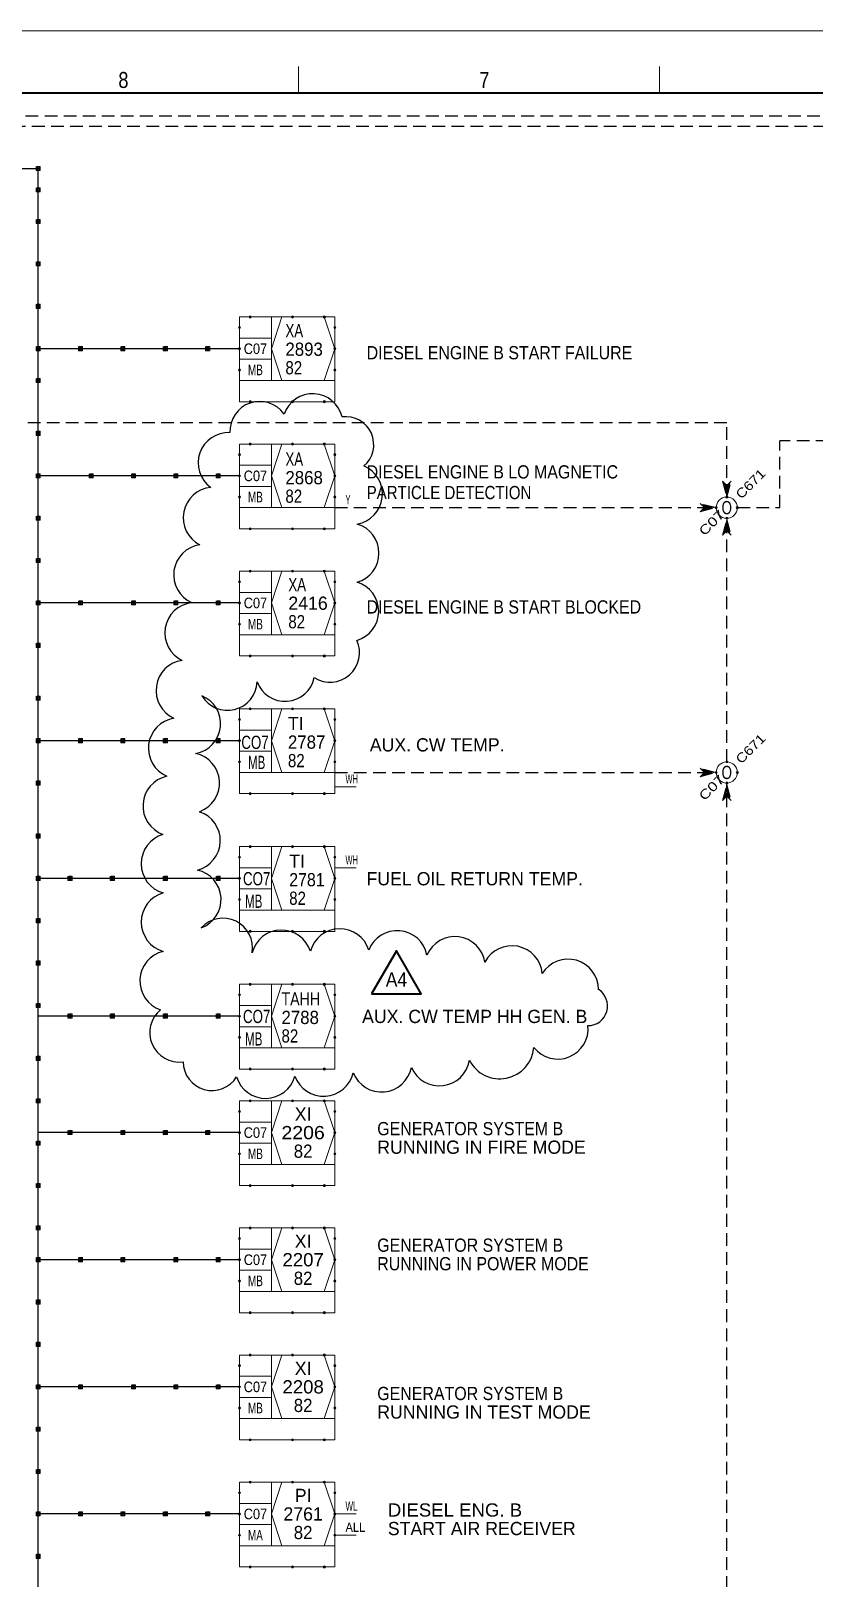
# Model space of a CAD drawing. Header units: millimetres. Extents: x 0 to 841, y 0 to 594.
# Drawn here: x 300.6 to 448.5, y 301.9 to 594 of the extents above; entities that cross this region are included whole.
import ezdxf
from ezdxf.enums import TextEntityAlignment as Align

# ---------------------------------------------------------------- set-up
doc = ezdxf.new("R2010")
doc.units = ezdxf.units.MM
doc.header["$LTSCALE"] = 0.8
doc.header["$PDMODE"] = 32
doc.header["$PDSIZE"] = 0.4
doc.linetypes.add('MEDIUM_DASHED', pattern=[4.5, 3, -1.5])
for name, color, linetype, lineweight in [('1', 7, 'Continuous', 13), ('12', 7, 'Continuous', 13), ('14', 7, 'MEDIUM_DASHED', 25), ('46', 7, 'MEDIUM_DASHED', 13), ('48', 7, 'Continuous', 13), ('50', 7, 'Continuous', 35), ('51', 7, 'Continuous', 25), ('9', 7, 'Continuous', 13)]:
    doc.layers.add(name, color=color, linetype=linetype, lineweight=lineweight)
doc.layers.add('45', color=7, linetype='Continuous')

msp = doc.modelspace()

# ---------------------------------------------------------------- linework, layer by layer
at = {"layer": '1'}
for p, q in [((351.1362, 587.2614), (351.1362, 582.2276)), ((419.2969, 587.2614), (419.2969, 582.2276))]:
    msp.add_line(p, q, dxfattribs=at)
at = {"layer": '1', "lineweight": 25}
for p, q in [((340, 534), (302, 534)), ((340, 510), (302, 510)), ((340, 486), (302, 486)), ((340, 386), (302, 386)), ((340, 362), (302, 362)), ((340, 338), (302, 338)), ((340, 314), (302, 314))]:
    msp.add_line(p, q, dxfattribs=at)
at = {"layer": '1', "lineweight": 35}
msp.add_lwpolyline([(829.263, 112.0142), (829.263, 582.2276), (10.3331, 582.2276), (10.3331, 10.3819)], dxfattribs=at)
at = {"layer": '1', "lineweight": 25}
for points in [[(100, 502), (160, 502), (160, 568), (302, 568)], [(302, 14), (302, 304), (302, 416), (302, 514), (302, 568)]]:
    msp.add_lwpolyline(points, dxfattribs=at)
at = {"layer": '12', "lineweight": 25}
for p, q in [((340, 460), (302, 460)), ((340, 434), (302, 434)), ((340, 408), (302, 408))]:
    msp.add_line(p, q, dxfattribs=at)
at = {"layer": '12'}
msp.add_lwpolyline([(0, 594), (841, 594), (841, 0), (0, 0)], close=True, dxfattribs=at)
for points in [[(301.5748, 568.4094), (301.5748, 567.622), (302.3622, 567.622), (302.3622, 568.4094), (301.7323, 568.4094), (301.7323, 567.7795), (302.2047, 567.7795), (302.2047, 568.252), (301.8898, 568.252), (301.8898, 567.937), (302.0472, 567.937), (302.0472, 568.0945)], [(301.5748, 564.4094), (301.5748, 563.622), (302.3622, 563.622), (302.3622, 564.4094), (301.7323, 564.4094), (301.7323, 563.7795), (302.2047, 563.7795), (302.2047, 564.252), (301.8898, 564.252), (301.8898, 563.937), (302.0472, 563.937), (302.0472, 564.0945)], [(301.5748, 558.4094), (301.5748, 557.622), (302.3622, 557.622), (302.3622, 558.4094), (301.7323, 558.4094), (301.7323, 557.7795), (302.2047, 557.7795), (302.2047, 558.252), (301.8898, 558.252), (301.8898, 557.937), (302.0472, 557.937), (302.0472, 558.0945)], [(301.5748, 550.4094), (301.5748, 549.622), (302.3622, 549.622), (302.3622, 550.4094), (301.7323, 550.4094), (301.7323, 549.7795), (302.2047, 549.7795), (302.2047, 550.252), (301.8898, 550.252), (301.8898, 549.937), (302.0472, 549.937), (302.0472, 550.0945)], [(301.5748, 542.4094), (301.5748, 541.622), (302.3622, 541.622), (302.3622, 542.4094), (301.7323, 542.4094), (301.7323, 541.7795), (302.2047, 541.7795), (302.2047, 542.252), (301.8898, 542.252), (301.8898, 541.937), (302.0472, 541.937), (302.0472, 542.0945)], [(301.5748, 534.4094), (301.5748, 533.622), (302.3622, 533.622), (302.3622, 534.4094), (301.7323, 534.4094), (301.7323, 533.7795), (302.2047, 533.7795), (302.2047, 534.252), (301.8898, 534.252), (301.8898, 533.937), (302.0472, 533.937), (302.0472, 534.0945)], [(309.5748, 534.4094), (309.5748, 533.622), (310.3622, 533.622), (310.3622, 534.4094), (309.7323, 534.4094), (309.7323, 533.7795), (310.2047, 533.7795), (310.2047, 534.252), (309.8898, 534.252), (309.8898, 533.937), (310.0472, 533.937), (310.0472, 534.0945)], [(317.5748, 534.4094), (317.5748, 533.622), (318.3622, 533.622), (318.3622, 534.4094), (317.7323, 534.4094), (317.7323, 533.7795), (318.2047, 533.7795), (318.2047, 534.252), (317.8898, 534.252), (317.8898, 533.937), (318.0472, 533.937), (318.0472, 534.0945)], [(325.5748, 534.4094), (325.5748, 533.622), (326.3622, 533.622), (326.3622, 534.4094), (325.7323, 534.4094), (325.7323, 533.7795), (326.2047, 533.7795), (326.2047, 534.252), (325.8898, 534.252), (325.8898, 533.937), (326.0472, 533.937), (326.0472, 534.0945)], [(333.5748, 534.4094), (333.5748, 533.622), (334.3622, 533.622), (334.3622, 534.4094), (333.7323, 534.4094), (333.7323, 533.7795), (334.2047, 533.7795), (334.2047, 534.252), (333.8898, 534.252), (333.8898, 533.937), (334.0472, 533.937), (334.0472, 534.0945)], [(301.5748, 528.4094), (301.5748, 527.622), (302.3622, 527.622), (302.3622, 528.4094), (301.7323, 528.4094), (301.7323, 527.7795), (302.2047, 527.7795), (302.2047, 528.252), (301.8898, 528.252), (301.8898, 527.937), (302.0472, 527.937), (302.0472, 528.0945)], [(301.5748, 518.4094), (301.5748, 517.622), (302.3622, 517.622), (302.3622, 518.4094), (301.7323, 518.4094), (301.7323, 517.7795), (302.2047, 517.7795), (302.2047, 518.252), (301.8898, 518.252), (301.8898, 517.937), (302.0472, 517.937), (302.0472, 518.0945)], [(301.5748, 510.4094), (301.5748, 509.622), (302.3622, 509.622), (302.3622, 510.4094), (301.7323, 510.4094), (301.7323, 509.7795), (302.2047, 509.7795), (302.2047, 510.252), (301.8898, 510.252), (301.8898, 509.937), (302.0472, 509.937), (302.0472, 510.0945)], [(311.5748, 510.4094), (311.5748, 509.622), (312.3622, 509.622), (312.3622, 510.4094), (311.7323, 510.4094), (311.7323, 509.7795), (312.2047, 509.7795), (312.2047, 510.252), (311.8898, 510.252), (311.8898, 509.937), (312.0472, 509.937), (312.0472, 510.0945)], [(319.5748, 510.4094), (319.5748, 509.622), (320.3622, 509.622), (320.3622, 510.4094), (319.7323, 510.4094), (319.7323, 509.7795), (320.2047, 509.7795), (320.2047, 510.252), (319.8898, 510.252), (319.8898, 509.937), (320.0472, 509.937), (320.0472, 510.0945)], [(327.5748, 510.4094), (327.5748, 509.622), (328.3622, 509.622), (328.3622, 510.4094), (327.7323, 510.4094), (327.7323, 509.7795), (328.2047, 509.7795), (328.2047, 510.252), (327.8898, 510.252), (327.8898, 509.937), (328.0472, 509.937), (328.0472, 510.0945)], [(335.5748, 510.4094), (335.5748, 509.622), (336.3622, 509.622), (336.3622, 510.4094), (335.7323, 510.4094), (335.7323, 509.7795), (336.2047, 509.7795), (336.2047, 510.252), (335.8898, 510.252), (335.8898, 509.937), (336.0472, 509.937), (336.0472, 510.0945)], [(301.5748, 502.4094), (301.5748, 501.622), (302.3622, 501.622), (302.3622, 502.4094), (301.7323, 502.4094), (301.7323, 501.7795), (302.2047, 501.7795), (302.2047, 502.252), (301.8898, 502.252), (301.8898, 501.937), (302.0472, 501.937), (302.0472, 502.0945)], [(301.5748, 494.4094), (301.5748, 493.622), (302.3622, 493.622), (302.3622, 494.4094), (301.7323, 494.4094), (301.7323, 493.7795), (302.2047, 493.7795), (302.2047, 494.252), (301.8898, 494.252), (301.8898, 493.937), (302.0472, 493.937), (302.0472, 494.0945)], [(301.5748, 486.4094), (301.5748, 485.622), (302.3622, 485.622), (302.3622, 486.4094), (301.7323, 486.4094), (301.7323, 485.7795), (302.2047, 485.7795), (302.2047, 486.252), (301.8898, 486.252), (301.8898, 485.937), (302.0472, 485.937), (302.0472, 486.0945)], [(309.5748, 486.4094), (309.5748, 485.622), (310.3622, 485.622), (310.3622, 486.4094), (309.7323, 486.4094), (309.7323, 485.7795), (310.2047, 485.7795), (310.2047, 486.252), (309.8898, 486.252), (309.8898, 485.937), (310.0472, 485.937), (310.0472, 486.0945)], [(319.5748, 486.4094), (319.5748, 485.622), (320.3622, 485.622), (320.3622, 486.4094), (319.7323, 486.4094), (319.7323, 485.7795), (320.2047, 485.7795), (320.2047, 486.252), (319.8898, 486.252), (319.8898, 485.937), (320.0472, 485.937), (320.0472, 486.0945)], [(327.5748, 486.4094), (327.5748, 485.622), (328.3622, 485.622), (328.3622, 486.4094), (327.7323, 486.4094), (327.7323, 485.7795), (328.2047, 485.7795), (328.2047, 486.252), (327.8898, 486.252), (327.8898, 485.937), (328.0472, 485.937), (328.0472, 486.0945)], [(335.5748, 486.4094), (335.5748, 485.622), (336.3622, 485.622), (336.3622, 486.4094), (335.7323, 486.4094), (335.7323, 485.7795), (336.2047, 485.7795), (336.2047, 486.252), (335.8898, 486.252), (335.8898, 485.937), (336.0472, 485.937), (336.0472, 486.0945)], [(301.5748, 478.4094), (301.5748, 477.622), (302.3622, 477.622), (302.3622, 478.4094), (301.7323, 478.4094), (301.7323, 477.7795), (302.2047, 477.7795), (302.2047, 478.252), (301.8898, 478.252), (301.8898, 477.937), (302.0472, 477.937), (302.0472, 478.0945)], [(301.5748, 468.4094), (301.5748, 467.622), (302.3622, 467.622), (302.3622, 468.4094), (301.7323, 468.4094), (301.7323, 467.7795), (302.2047, 467.7795), (302.2047, 468.252), (301.8898, 468.252), (301.8898, 467.937), (302.0472, 467.937), (302.0472, 468.0945)], [(301.5748, 460.4094), (301.5748, 459.622), (302.3622, 459.622), (302.3622, 460.4094), (301.7323, 460.4094), (301.7323, 459.7795), (302.2047, 459.7795), (302.2047, 460.252), (301.8898, 460.252), (301.8898, 459.937), (302.0472, 459.937), (302.0472, 460.0945)], [(309.5748, 460.4094), (309.5748, 459.622), (310.3622, 459.622), (310.3622, 460.4094), (309.7323, 460.4094), (309.7323, 459.7795), (310.2047, 459.7795), (310.2047, 460.252), (309.8898, 460.252), (309.8898, 459.937), (310.0472, 459.937), (310.0472, 460.0945)], [(317.5748, 460.4094), (317.5748, 459.622), (318.3622, 459.622), (318.3622, 460.4094), (317.7323, 460.4094), (317.7323, 459.7795), (318.2047, 459.7795), (318.2047, 460.252), (317.8898, 460.252), (317.8898, 459.937), (318.0472, 459.937), (318.0472, 460.0945)], [(325.5748, 460.4094), (325.5748, 459.622), (326.3622, 459.622), (326.3622, 460.4094), (325.7323, 460.4094), (325.7323, 459.7795), (326.2047, 459.7795), (326.2047, 460.252), (325.8898, 460.252), (325.8898, 459.937), (326.0472, 459.937), (326.0472, 460.0945)], [(335.5748, 460.4094), (335.5748, 459.622), (336.3622, 459.622), (336.3622, 460.4094), (335.7323, 460.4094), (335.7323, 459.7795), (336.2047, 459.7795), (336.2047, 460.252), (335.8898, 460.252), (335.8898, 459.937), (336.0472, 459.937), (336.0472, 460.0945)], [(301.5748, 452.4094), (301.5748, 451.622), (302.3622, 451.622), (302.3622, 452.4094), (301.7323, 452.4094), (301.7323, 451.7795), (302.2047, 451.7795), (302.2047, 452.252), (301.8898, 452.252), (301.8898, 451.937), (302.0472, 451.937), (302.0472, 452.0945)], [(301.5748, 442.4094), (301.5748, 441.622), (302.3622, 441.622), (302.3622, 442.4094), (301.7323, 442.4094), (301.7323, 441.7795), (302.2047, 441.7795), (302.2047, 442.252), (301.8898, 442.252), (301.8898, 441.937), (302.0472, 441.937), (302.0472, 442.0945)], [(301.5748, 434.4094), (301.5748, 433.622), (302.3622, 433.622), (302.3622, 434.4094), (301.7323, 434.4094), (301.7323, 433.7795), (302.2047, 433.7795), (302.2047, 434.252), (301.8898, 434.252), (301.8898, 433.937), (302.0472, 433.937), (302.0472, 434.0945)], [(307.5748, 434.4094), (307.5748, 433.622), (308.3622, 433.622), (308.3622, 434.4094), (307.7323, 434.4094), (307.7323, 433.7795), (308.2047, 433.7795), (308.2047, 434.252), (307.8898, 434.252), (307.8898, 433.937), (308.0472, 433.937), (308.0472, 434.0945)], [(315.5748, 434.4094), (315.5748, 433.622), (316.3622, 433.622), (316.3622, 434.4094), (315.7323, 434.4094), (315.7323, 433.7795), (316.2047, 433.7795), (316.2047, 434.252), (315.8898, 434.252), (315.8898, 433.937), (316.0472, 433.937), (316.0472, 434.0945)], [(325.5748, 434.4094), (325.5748, 433.622), (326.3622, 433.622), (326.3622, 434.4094), (325.7323, 434.4094), (325.7323, 433.7795), (326.2047, 433.7795), (326.2047, 434.252), (325.8898, 434.252), (325.8898, 433.937), (326.0472, 433.937), (326.0472, 434.0945)], [(335.5748, 434.4094), (335.5748, 433.622), (336.3622, 433.622), (336.3622, 434.4094), (335.7323, 434.4094), (335.7323, 433.7795), (336.2047, 433.7795), (336.2047, 434.252), (335.8898, 434.252), (335.8898, 433.937), (336.0472, 433.937), (336.0472, 434.0945)], [(301.5748, 426.4094), (301.5748, 425.622), (302.3622, 425.622), (302.3622, 426.4094), (301.7323, 426.4094), (301.7323, 425.7795), (302.2047, 425.7795), (302.2047, 426.252), (301.8898, 426.252), (301.8898, 425.937), (302.0472, 425.937), (302.0472, 426.0945)], [(301.5748, 418.4094), (301.5748, 417.622), (302.3622, 417.622), (302.3622, 418.4094), (301.7323, 418.4094), (301.7323, 417.7795), (302.2047, 417.7795), (302.2047, 418.252), (301.8898, 418.252), (301.8898, 417.937), (302.0472, 417.937), (302.0472, 418.0945)], [(301.5748, 410.4094), (301.5748, 409.622), (302.3622, 409.622), (302.3622, 410.4094), (301.7323, 410.4094), (301.7323, 409.7795), (302.2047, 409.7795), (302.2047, 410.252), (301.8898, 410.252), (301.8898, 409.937), (302.0472, 409.937), (302.0472, 410.0945)], [(307.5748, 408.4094), (307.5748, 407.622), (308.3622, 407.622), (308.3622, 408.4094), (307.7323, 408.4094), (307.7323, 407.7795), (308.2047, 407.7795), (308.2047, 408.252), (307.8898, 408.252), (307.8898, 407.937), (308.0472, 407.937), (308.0472, 408.0945)], [(315.5748, 408.4094), (315.5748, 407.622), (316.3622, 407.622), (316.3622, 408.4094), (315.7323, 408.4094), (315.7323, 407.7795), (316.2047, 407.7795), (316.2047, 408.252), (315.8898, 408.252), (315.8898, 407.937), (316.0472, 407.937), (316.0472, 408.0945)], [(325.5748, 408.4094), (325.5748, 407.622), (326.3622, 407.622), (326.3622, 408.4094), (325.7323, 408.4094), (325.7323, 407.7795), (326.2047, 407.7795), (326.2047, 408.252), (325.8898, 408.252), (325.8898, 407.937), (326.0472, 407.937), (326.0472, 408.0945)], [(335.5748, 408.4094), (335.5748, 407.622), (336.3622, 407.622), (336.3622, 408.4094), (335.7323, 408.4094), (335.7323, 407.7795), (336.2047, 407.7795), (336.2047, 408.252), (335.8898, 408.252), (335.8898, 407.937), (336.0472, 407.937), (336.0472, 408.0945)], [(301.5748, 400.4094), (301.5748, 399.622), (302.3622, 399.622), (302.3622, 400.4094), (301.7323, 400.4094), (301.7323, 399.7795), (302.2047, 399.7795), (302.2047, 400.252), (301.8898, 400.252), (301.8898, 399.937), (302.0472, 399.937), (302.0472, 400.0945)], [(301.5748, 392.4094), (301.5748, 391.622), (302.3622, 391.622), (302.3622, 392.4094), (301.7323, 392.4094), (301.7323, 391.7795), (302.2047, 391.7795), (302.2047, 392.252), (301.8898, 392.252), (301.8898, 391.937), (302.0472, 391.937), (302.0472, 392.0945)], [(307.5748, 386.4094), (307.5748, 385.622), (308.3622, 385.622), (308.3622, 386.4094), (307.7323, 386.4094), (307.7323, 385.7795), (308.2047, 385.7795), (308.2047, 386.252), (307.8898, 386.252), (307.8898, 385.937), (308.0472, 385.937), (308.0472, 386.0945)], [(317.5748, 386.4094), (317.5748, 385.622), (318.3622, 385.622), (318.3622, 386.4094), (317.7323, 386.4094), (317.7323, 385.7795), (318.2047, 385.7795), (318.2047, 386.252), (317.8898, 386.252), (317.8898, 385.937), (318.0472, 385.937), (318.0472, 386.0945)], [(325.5748, 386.4094), (325.5748, 385.622), (326.3622, 385.622), (326.3622, 386.4094), (325.7323, 386.4094), (325.7323, 385.7795), (326.2047, 385.7795), (326.2047, 386.252), (325.8898, 386.252), (325.8898, 385.937), (326.0472, 385.937), (326.0472, 386.0945)], [(333.5748, 386.4094), (333.5748, 385.622), (334.3622, 385.622), (334.3622, 386.4094), (333.7323, 386.4094), (333.7323, 385.7795), (334.2047, 385.7795), (334.2047, 386.252), (333.8898, 386.252), (333.8898, 385.937), (334.0472, 385.937), (334.0472, 386.0945)], [(301.5748, 384.4094), (301.5748, 383.622), (302.3622, 383.622), (302.3622, 384.4094), (301.7323, 384.4094), (301.7323, 383.7795), (302.2047, 383.7795), (302.2047, 384.252), (301.8898, 384.252), (301.8898, 383.937), (302.0472, 383.937), (302.0472, 384.0945)], [(301.5748, 376.4094), (301.5748, 375.622), (302.3622, 375.622), (302.3622, 376.4094), (301.7323, 376.4094), (301.7323, 375.7795), (302.2047, 375.7795), (302.2047, 376.252), (301.8898, 376.252), (301.8898, 375.937), (302.0472, 375.937), (302.0472, 376.0945)], [(301.5748, 368.4094), (301.5748, 367.622), (302.3622, 367.622), (302.3622, 368.4094), (301.7323, 368.4094), (301.7323, 367.7795), (302.2047, 367.7795), (302.2047, 368.252), (301.8898, 368.252), (301.8898, 367.937), (302.0472, 367.937), (302.0472, 368.0945)], [(301.5748, 362.4094), (301.5748, 361.622), (302.3622, 361.622), (302.3622, 362.4094), (301.7323, 362.4094), (301.7323, 361.7795), (302.2047, 361.7795), (302.2047, 362.252), (301.8898, 362.252), (301.8898, 361.937), (302.0472, 361.937), (302.0472, 362.0945)], [(309.5748, 362.4094), (309.5748, 361.622), (310.3622, 361.622), (310.3622, 362.4094), (309.7323, 362.4094), (309.7323, 361.7795), (310.2047, 361.7795), (310.2047, 362.252), (309.8898, 362.252), (309.8898, 361.937), (310.0472, 361.937), (310.0472, 362.0945)], [(317.5748, 362.4094), (317.5748, 361.622), (318.3622, 361.622), (318.3622, 362.4094), (317.7323, 362.4094), (317.7323, 361.7795), (318.2047, 361.7795), (318.2047, 362.252), (317.8898, 362.252), (317.8898, 361.937), (318.0472, 361.937), (318.0472, 362.0945)], [(327.5748, 362.4094), (327.5748, 361.622), (328.3622, 361.622), (328.3622, 362.4094), (327.7323, 362.4094), (327.7323, 361.7795), (328.2047, 361.7795), (328.2047, 362.252), (327.8898, 362.252), (327.8898, 361.937), (328.0472, 361.937), (328.0472, 362.0945)], [(335.5748, 362.4094), (335.5748, 361.622), (336.3622, 361.622), (336.3622, 362.4094), (335.7323, 362.4094), (335.7323, 361.7795), (336.2047, 361.7795), (336.2047, 362.252), (335.8898, 362.252), (335.8898, 361.937), (336.0472, 361.937), (336.0472, 362.0945)], [(301.5748, 354.4094), (301.5748, 353.622), (302.3622, 353.622), (302.3622, 354.4094), (301.7323, 354.4094), (301.7323, 353.7795), (302.2047, 353.7795), (302.2047, 354.252), (301.8898, 354.252), (301.8898, 353.937), (302.0472, 353.937), (302.0472, 354.0945)], [(301.5748, 346.4094), (301.5748, 345.622), (302.3622, 345.622), (302.3622, 346.4094), (301.7323, 346.4094), (301.7323, 345.7795), (302.2047, 345.7795), (302.2047, 346.252), (301.8898, 346.252), (301.8898, 345.937), (302.0472, 345.937), (302.0472, 346.0945)], [(301.5748, 338.4094), (301.5748, 337.622), (302.3622, 337.622), (302.3622, 338.4094), (301.7323, 338.4094), (301.7323, 337.7795), (302.2047, 337.7795), (302.2047, 338.252), (301.8898, 338.252), (301.8898, 337.937), (302.0472, 337.937), (302.0472, 338.0945)], [(309.5748, 338.4094), (309.5748, 337.622), (310.3622, 337.622), (310.3622, 338.4094), (309.7323, 338.4094), (309.7323, 337.7795), (310.2047, 337.7795), (310.2047, 338.252), (309.8898, 338.252), (309.8898, 337.937), (310.0472, 337.937), (310.0472, 338.0945)], [(319.5748, 338.4094), (319.5748, 337.622), (320.3622, 337.622), (320.3622, 338.4094), (319.7323, 338.4094), (319.7323, 337.7795), (320.2047, 337.7795), (320.2047, 338.252), (319.8898, 338.252), (319.8898, 337.937), (320.0472, 337.937), (320.0472, 338.0945)], [(327.5748, 338.4094), (327.5748, 337.622), (328.3622, 337.622), (328.3622, 338.4094), (327.7323, 338.4094), (327.7323, 337.7795), (328.2047, 337.7795), (328.2047, 338.252), (327.8898, 338.252), (327.8898, 337.937), (328.0472, 337.937), (328.0472, 338.0945)], [(335.5748, 338.4094), (335.5748, 337.622), (336.3622, 337.622), (336.3622, 338.4094), (335.7323, 338.4094), (335.7323, 337.7795), (336.2047, 337.7795), (336.2047, 338.252), (335.8898, 338.252), (335.8898, 337.937), (336.0472, 337.937), (336.0472, 338.0945)], [(301.5748, 330.4094), (301.5748, 329.622), (302.3622, 329.622), (302.3622, 330.4094), (301.7323, 330.4094), (301.7323, 329.7795), (302.2047, 329.7795), (302.2047, 330.252), (301.8898, 330.252), (301.8898, 329.937), (302.0472, 329.937), (302.0472, 330.0945)], [(301.5748, 322.4094), (301.5748, 321.622), (302.3622, 321.622), (302.3622, 322.4094), (301.7323, 322.4094), (301.7323, 321.7795), (302.2047, 321.7795), (302.2047, 322.252), (301.8898, 322.252), (301.8898, 321.937), (302.0472, 321.937), (302.0472, 322.0945)], [(301.5748, 314.4094), (301.5748, 313.622), (302.3622, 313.622), (302.3622, 314.4094), (301.7323, 314.4094), (301.7323, 313.7795), (302.2047, 313.7795), (302.2047, 314.252), (301.8898, 314.252), (301.8898, 313.937), (302.0472, 313.937), (302.0472, 314.0945)], [(309.5748, 314.4094), (309.5748, 313.622), (310.3622, 313.622), (310.3622, 314.4094), (309.7323, 314.4094), (309.7323, 313.7795), (310.2047, 313.7795), (310.2047, 314.252), (309.8898, 314.252), (309.8898, 313.937), (310.0472, 313.937), (310.0472, 314.0945)], [(317.5748, 314.4094), (317.5748, 313.622), (318.3622, 313.622), (318.3622, 314.4094), (317.7323, 314.4094), (317.7323, 313.7795), (318.2047, 313.7795), (318.2047, 314.252), (317.8898, 314.252), (317.8898, 313.937), (318.0472, 313.937), (318.0472, 314.0945)], [(325.5748, 314.4094), (325.5748, 313.622), (326.3622, 313.622), (326.3622, 314.4094), (325.7323, 314.4094), (325.7323, 313.7795), (326.2047, 313.7795), (326.2047, 314.252), (325.8898, 314.252), (325.8898, 313.937), (326.0472, 313.937), (326.0472, 314.0945)], [(333.5748, 314.4094), (333.5748, 313.622), (334.3622, 313.622), (334.3622, 314.4094), (333.7323, 314.4094), (333.7323, 313.7795), (334.2047, 313.7795), (334.2047, 314.252), (333.8898, 314.252), (333.8898, 313.937), (334.0472, 313.937), (334.0472, 314.0945)], [(301.5748, 306.4094), (301.5748, 305.622), (302.3622, 305.622), (302.3622, 306.4094), (301.7323, 306.4094), (301.7323, 305.7795), (302.2047, 305.7795), (302.2047, 306.252), (301.8898, 306.252), (301.8898, 305.937), (302.0472, 305.937), (302.0472, 306.0945)]]:
    msp.add_lwpolyline(points, dxfattribs=at)
at = {"layer": '14'}
for p, q in [((432, 520), (292, 520)), ((432, 506), (432, 520)), ((588, 516.6142), (442, 516.6142)), ((358, 504), (430, 504)), ((432, 456), (432, 502)), ((358, 454), (430, 454)), ((432, 235.0394), (432, 452))]:
    msp.add_line(p, q, dxfattribs=at)
for points in [[(64, 392), (134, 392), (134, 578), (680, 578), (680, 524)], [(64, 367), (146, 367), (146, 576), (640, 576), (640, 552.7496)], [(434, 504), (442, 504), (442, 516.6142)]]:
    msp.add_lwpolyline(points, dxfattribs=at)
at = {"layer": '46', "linetype": 'Continuous'}
for p, q in [((358, 451.2913), (362, 451.2913)), ((358, 436), (362, 436)), ((358, 314), (362, 314)), ((358, 310), (362, 310))]:
    msp.add_line(p, q, dxfattribs=at)
at = {"layer": '46'}
for points in [[(432, 506), (432.8, 509), (432, 508.2), (431.2, 509)], [(432, 506.4), (432.6, 508.6), (432, 508), (431.4, 508.6)], [(432, 506.8), (432.4, 508.2), (432, 507.8), (431.6, 508.2)], [(432, 507.2), (432.2, 507.8), (432, 507.6), (431.8, 507.8)], [(430, 504), (427, 504.8), (427.8, 504), (427, 503.2)], [(429.6, 504), (427.4, 504.6), (428, 504), (427.4, 503.4)], [(429.2, 504), (427.8, 504.4), (428.2, 504), (427.8, 503.6)], [(428.8, 504), (428.2, 504.2), (428.4, 504), (428.2, 503.8)], [(432, 501.8016), (432.8, 498.8016), (432, 499.6016), (431.2, 498.8016)], [(432, 501.4016), (432.6, 499.2016), (432, 499.8016), (431.4, 499.2016)], [(432, 501.0016), (432.4, 499.6016), (432, 500.0016), (431.6, 499.6016)], [(432, 500.6016), (432.2, 500.0016), (432, 500.2016), (431.8, 500.0016)], [(430, 454), (427, 454.8), (427.8, 454), (427, 453.2)], [(429.6, 454), (427.4, 454.6), (428, 454), (427.4, 453.4)], [(429.2, 454), (427.8, 454.4), (428.2, 454), (427.8, 453.6)], [(428.8, 454), (428.2, 454.2), (428.4, 454), (428.2, 453.8)], [(432, 451.7165), (432.8, 448.7165), (432, 449.5165), (431.2, 448.7165)], [(432, 451.3165), (432.6, 449.1165), (432, 449.7165), (431.4, 449.1165)], [(432, 450.9165), (432.4, 449.5165), (432, 449.9165), (431.6, 449.5165)], [(432, 450.5165), (432.2, 449.9165), (432, 450.1165), (431.8, 449.9165)]]:
    msp.add_lwpolyline(points, close=True, dxfattribs=at)
at = {"layer": '48'}
for p, q in [((346, 540), (346, 528)), ((346, 536), (340, 536)), ((346, 532), (340, 532)), ((346, 516), (346, 504)), ((346, 512), (340, 512)), ((346, 508), (340, 508)), ((346, 492), (346, 480)), ((346, 488), (340, 488)), ((346, 484), (340, 484)), ((346, 466), (346, 454)), ((346, 462), (340, 462)), ((346, 458), (340, 458)), ((346, 440), (346, 428)), ((346, 436), (340, 436)), ((346, 432), (340, 432)), ((346, 414), (346, 402)), ((346, 410), (340, 410)), ((346, 406), (340, 406)), ((346, 392), (346, 380)), ((346, 388), (340, 388)), ((346, 384), (340, 384)), ((346, 368), (346, 356)), ((346, 364), (340, 364)), ((346, 360), (340, 360)), ((346, 344), (346, 332)), ((346, 340), (340, 340)), ((346, 336), (340, 336)), ((346, 320), (346, 308)), ((346, 316), (340, 316)), ((346, 312), (340, 312))]:
    msp.add_line(p, q, dxfattribs=at)
for points in [[(340, 540), (358, 540), (358, 528), (340, 528)], [(340, 516), (358, 516), (358, 504), (340, 504)], [(340, 492), (358, 492), (358, 480), (340, 480)], [(340, 466), (358, 466), (358, 454), (340, 454)], [(340, 440), (358, 440), (358, 428), (340, 428)], [(340, 414), (358, 414), (358, 402), (340, 402)], [(340, 392), (358, 392), (358, 380), (340, 380)], [(340, 368), (358, 368), (358, 356), (340, 356)], [(340, 344), (358, 344), (358, 332), (340, 332)], [(340, 320), (358, 320), (358, 308), (340, 308)]]:
    msp.add_lwpolyline(points, close=True, dxfattribs=at)
for points in [[(348, 540), (346, 534), (348, 528)], [(356, 528), (358, 534), (356, 540)], [(340, 528), (340, 524), (358, 524), (358, 528)], [(348, 516), (346, 510), (348, 504)], [(356, 504), (358, 510), (356, 516)], [(340, 504), (340, 500), (358, 500), (358, 504)], [(348, 492), (346, 486), (348, 480)], [(356, 480), (358, 486), (356, 492)], [(340, 480), (340, 476), (358, 476), (358, 480)], [(348, 466), (346, 460), (348, 454)], [(356, 454), (358, 460), (356, 466)], [(340, 454), (340, 450), (358, 450), (358, 454)], [(348, 440), (346, 434), (348, 428)], [(356, 428), (358, 434), (356, 440)], [(340, 428), (340, 424), (358, 424), (358, 428)], [(348, 414), (346, 408), (348, 402)], [(356, 402), (358, 408), (356, 414)], [(340, 402), (340, 398), (358, 398), (358, 402)], [(348, 392), (346, 386), (348, 380)], [(356, 380), (358, 386), (356, 392)], [(340, 380), (340, 376), (358, 376), (358, 380)], [(348, 368), (346, 362), (348, 356)], [(356, 356), (358, 362), (356, 368)], [(340, 356), (340, 352), (358, 352), (358, 356)], [(348, 344), (346, 338), (348, 332)], [(356, 332), (358, 338), (356, 344)], [(340, 332), (340, 328), (358, 328), (358, 332)], [(348, 320), (346, 314), (348, 308)], [(356, 308), (358, 314), (356, 320)], [(340, 308), (340, 304), (358, 304), (358, 308)]]:
    msp.add_lwpolyline(points, dxfattribs=at)
for centre in [(432, 504), (432, 454)]:
    msp.add_circle(centre, 2, dxfattribs=at)
for p in [(340, 538), (342, 540), (350, 540), (356, 540), (358, 538), (340, 534), (358, 534), (340, 530), (358, 530), (342, 524), (350, 524), (356, 524), (340, 514), (342, 516), (350, 516), (356, 516), (358, 514), (340, 510), (358, 510), (340, 506), (358, 506), (432, 506), (430, 504), (434, 504), (342, 500), (350, 500), (356, 500), (432, 502), (342, 492), (350, 492), (356, 492), (340, 490), (358, 490), (340, 486), (358, 486), (340, 482), (358, 482), (342, 476), (350, 476), (356, 476), (342, 466), (350, 466), (356, 466), (340, 464), (358, 464), (340, 460), (358, 460), (340, 456), (358, 456), (432, 456), (430, 454), (434, 454), (342, 450), (350, 450), (356, 450), (432, 452), (340, 438), (342, 440), (350, 440), (356, 440), (358, 438), (340, 434), (358, 434), (340, 430), (358, 430), (342, 424), (350, 424), (356, 424), (340, 412), (342, 414), (350, 414), (356, 414), (358, 412), (340, 408), (358, 408), (340, 404), (358, 404), (342, 398), (350, 398), (356, 398), (342, 392), (350, 392), (356, 392), (340, 390), (358, 390), (340, 386), (358, 386), (340, 382), (358, 382), (342, 376), (350, 376), (356, 376), (342, 368), (350, 368), (356, 368), (340, 366), (358, 366), (340, 362), (358, 362), (340, 358), (358, 358), (342, 352), (350, 352), (356, 352), (340, 342), (342, 344), (350, 344), (356, 344), (358, 342), (340, 338), (358, 338), (340, 334), (358, 334), (342, 328), (350, 328), (356, 328), (342, 320), (350, 320), (356, 320), (340, 318), (358, 318), (340, 314), (358, 314), (340, 310), (358, 310), (342, 304), (350, 304), (356, 304)]:
    msp.add_point(p, dxfattribs=at)
at = {"layer": '50'}
msp.add_lwpolyline([(364.9362, 412.2047), (374.2961, 412.2047), (369.6165, 420.315)], close=True, dxfattribs=at)
at = {"layer": '51'}
for centre, radius, start, end in [((343.8133, 518.4214), 5.6319, 35.19581, 182.6754), ((353.8024, 519.7995), 5.7014, 13.39507, 160.87466), ((360.0624, 515.8889), 5.2799, 310.2886, 97.76819), ((337.8856, 512.4578), 5.7087, 86.96875, 234.44834), ((361.245, 506.5672), 5.7452, 279.66464, 67.14423), ((335.1064, 502.0949), 5.7438, 95.39491, 242.8745), ((360.5983, 495.4055), 5.7293, 286.18698, 73.66657), ((333.3078, 491.295), 5.7468, 98.20586, 245.68545), ((360.5658, 484.4314), 5.7094, 285.93488, 73.41447), ((331.6377, 480.3534), 5.7469, 96.95685, 244.43644), ((357.0968, 476.5898), 5.5584, 237.54915, 25.02874), ((329.9739, 469.4807), 5.7466, 98.16441, 245.64401), ((337.7085, 471.3104), 5.5934, 210.39262, 357.87221), ((348.59, 473.0784), 5.6487, 200.47204, 347.95163), ((330.7296, 463.2046), 5.6988, 280.31038, 67.78998), ((328.5309, 458.5741), 5.7467, 99.28213, 246.76172), ((330.4774, 451.9937), 5.7466, 289.73039, 77.20998), ((327.5034, 447.6837), 5.7453, 102.46263, 249.94222), ((330.6253, 441.1315), 5.7399, 284.32721, 71.8068), ((327.1624, 436.7763), 5.7465, 106.47278, 253.95237), ((330.8238, 430.0141), 5.6889, 290.11819, 77.59779), ((327.1761, 425.7364), 5.7453, 106.19331, 253.6729), ((336.8791, 420.924), 5.5541, 350.07558, 137.55517), ((347.8989, 418.4939), 5.741, 17.65479, 165.13438), ((358.9179, 418.7396), 5.7463, 17.43604, 164.91563), ((369.7608, 418.3943), 5.7454, 11.4331, 158.91269), ((380.6687, 417.2575), 5.7463, 9.19022, 156.66981), ((391.445, 415.5368), 5.7454, 5.18343, 152.66303), ((326.921, 414.6436), 5.7425, 103.69989, 251.17948), ((402.0307, 413.0059), 5.741, 0.42984, 147.90943), ((405.7806, 409.9137), 3.714, 270.10398, 57.58357), ((328.644, 404.902), 5.5971, 129.70442, 277.18401), ((400.0834, 405.6106), 5.7343, 218.41844, 5.89803), ((389.1476, 402.6257), 6.4689, 207.38987, 354.86946), ((334.806, 399.4071), 5.4624, 180.6111, 328.09069), ((355.8695, 398.5939), 5.7418, 199.52488, 347.00447), ((366.8088, 399.4151), 5.7469, 201.56591, 349.0455), ((377.7339, 400.5837), 5.7463, 203.16665, 350.64624), ((344.9278, 398.2037), 5.7375, 197.06693, 344.54652)]:
    msp.add_arc(centre, radius, start, end, dxfattribs=at)
at = {"layer": '9'}
msp.add_lwpolyline([(0, 0), (841, 0), (841, 594), (0, 594)], close=True, dxfattribs=at)

# ---------------------------------------------------------------- texts
at = {"layer": '1', "width": 0.85}
for s, p in [('8', (318.0638, 583.2346)), ('7', (386.2244, 583.2346))]:
    msp.add_text(s, height=3.02, dxfattribs=at).set_placement(p, align=Align.CENTER)
at = {"layer": '1'}
for s, width, p in [('DIESEL ENGINE B START FAILURE', 0.9, (364, 532)), ('DIESEL ENGINE B LO MAGNETIC', 0.9, (364, 509.5)), ('PARTICLE DETECTION', 0.85, (364, 505.5992)), ('DIESEL ENGINE B START BLOCKED', 0.9, (364, 484))]:
    msp.add_text(s, height=2.5, dxfattribs=dict(at, width=width)).set_placement(p)
at = {"layer": '12'}
for s, width, p in [('XA', 0.75, (348.6614, 536.1614)), ('2893', 0.95, (348.6614, 532.6606)), ('82', 0.85, (348.6614, 529.1606)), ('XA', 0.75, (348.6614, 511.9094)), ('2868', 0.95, (348.6614, 508.4087)), ('82', 0.85, (348.6614, 504.9087)), ('XA', 0.75, (349.2126, 488.2087)), ('82', 0.85, (349.2126, 481.2079)), ('2787', 0.95, (349.1339, 458.4874)), ('82', 0.85, (349.1339, 454.9874)), ('2781', 0.9, (349.3701, 432.5031)), ('82', 0.85, (349.3701, 429.0031)), ('TAHH', 0.8, (347.9213, 410.0039)), ('2788', 0.95, (347.9213, 406.5031)), ('82', 0.85, (347.9213, 403.0031)), ('GENERATOR SYSTEM B', 0.9, (366, 385.5)), ('GENERATOR SYSTEM B', 0.9, (366, 363.5)), ('RUNNING IN POWER MODE', 0.9, (366, 359.9992)), ('GENERATOR SYSTEM B', 0.9, (366, 335.5)), ('DIESEL ENG. B', 1.05, (368, 313.5))]:
    msp.add_text(s, height=2.5, dxfattribs=dict(at, width=width)).set_placement(p)
for s, p in [('2416', (349.2126, 484.7079)), ('TI', (349.1339, 461.9882)), ('TI', (349.3701, 436.0039)), ('RUNNING IN FIRE MODE', (366, 381.9992)), ('RUNNING IN TEST MODE', (366, 331.9992)), ('START AIR RECEIVER', (368, 309.9992))]:
    msp.add_text(s, height=2.5, dxfattribs=at).set_placement(p)
for s, width, p in [('CO7', 0.75, (342.9134, 458.4346)), ('MB', 0.65, (343.2283, 454.6551)), ('CO7', 0.75, (343.2283, 432.6866)), ('MB', 0.65, (342.6772, 428.4346)), ('CO7', 0.75, (343.2283, 406.6866)), ('MB', 0.65, (342.6772, 402.4346))]:
    msp.add_text(s, height=2.5, dxfattribs=dict(at, width=width)).set_placement(p, align=Align.CENTER)
for s, p in [('AUX. CW TEMP.', (377.315, 457.9622)), ('FUEL OIL RETURN TEMP.', (384.4016, 432.6866)), ('AUX. CW TEMP HH GEN. B', (384.4016, 406.6866))]:
    msp.add_text(s, height=2.5, dxfattribs=at).set_placement(p, align=Align.CENTER)
at = {"layer": '45'}
for s, width, p in [('Y', 0.6, (360, 504.6252)), ('WH', 0.6, (360, 451.9165)), ('WH', 0.6, (360, 436.6252)), ('WL', 0.65, (360, 314.6252)), ('ALL', 0.9, (360, 310.6252))]:
    msp.add_text(s, height=1.75, dxfattribs=dict(at, width=width)).set_placement(p)
at = {"layer": '50'}
for s, height, width, p in [('C07', 2, 0.9, (343, 533)), ('MB', 2, 0.7, (342.9929, 529)), ('C07', 2, 0.9, (343, 509)), ('MB', 2, 0.7, (342.9929, 505)), ('O', 2.5, 0.75, (432, 502.7496)), ('C07', 2, 0.9, (343, 485)), ('MB', 2, 0.7, (342.9929, 481)), ('O', 2.5, 0.75, (432, 452.7496)), ('A4', 2.73, 0.9, (369.6224, 413.5449)), ('C07', 2, 0.9, (343, 385)), ('2206', 2.5, 1.1, (351.9996, 384.7496)), ('MB', 2, 0.7, (343, 381)), ('82', 2.5, 0.95, (351.9996, 381.2496)), ('C07', 2, 0.9, (343, 361)), ('2207', 2.5, 1.05, (352, 360.7496)), ('82', 2.5, 0.95, (351.9996, 357.2496)), ('MB', 2, 0.7, (343, 357)), ('C07', 2, 0.9, (343, 337)), ('2208', 2.5, 1.05, (352, 336.7496)), ('MB', 2, 0.7, (343, 333)), ('82', 2.5, 0.95, (351.9996, 333.2496)), ('C07', 2, 0.9, (343, 313)), ('MA', 2, 0.7, (342.9929, 309)), ('82', 2.5, 0.95, (351.9996, 309.2496))]:
    msp.add_text(s, height=height, dxfattribs=dict(at, width=width)).set_placement(p, align=Align.CENTER)
at = {"layer": '50', "width": 1.2}
for p in [(434.7402, 505.5024), (434.7402, 455.5024)]:
    msp.add_text('C671', height=1.75, rotation=45, dxfattribs=at).set_placement(p)
at = {"layer": '50', "width": 1.3}
for p in [(431.7345, 502.4975), (431.7345, 452.4975)]:
    msp.add_text('C07', height=1.75, rotation=45, dxfattribs=at).set_placement(p, align=Align.RIGHT)
at = {"layer": '50'}
for s, p in [('XI', (351.9996, 388.2496)), ('XI', (351.9996, 364.2496)), ('XI', (351.9996, 340.2496)), ('PI', (351.9996, 316.2496)), ('2761', (352, 312.7496))]:
    msp.add_text(s, height=2.5, dxfattribs=at).set_placement(p, align=Align.CENTER)

doc.saveas('drawing.dxf')
